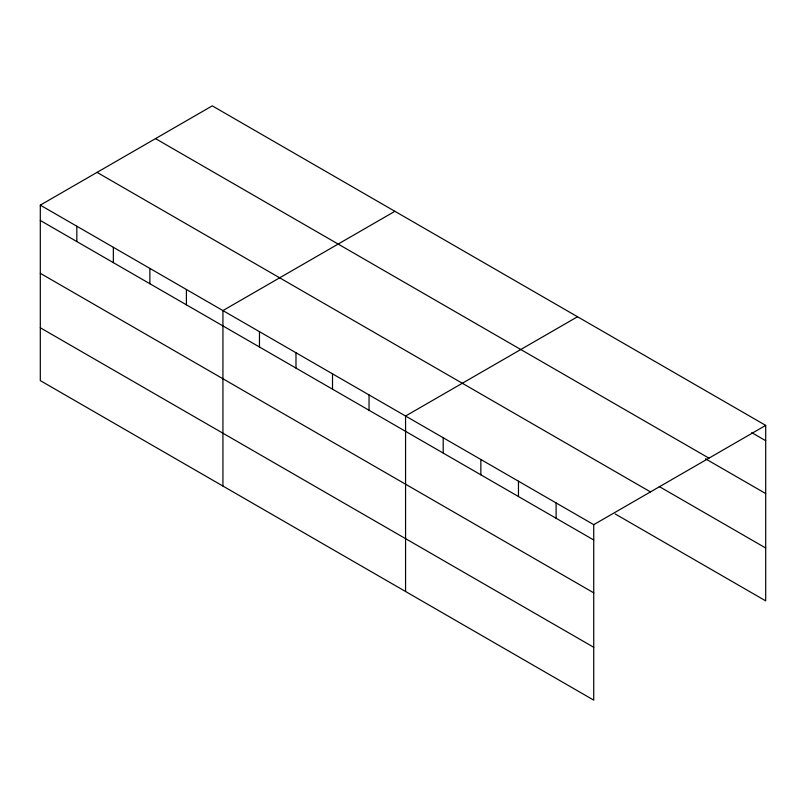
<?xml version="1.0" encoding="UTF-8"?>
<svg xmlns="http://www.w3.org/2000/svg" width="806" height="806" viewBox="0 0 806 806"><rect width="100%" height="100%" fill="white"/><g stroke="black" fill="none" stroke-linecap="round" stroke-linejoin="round"><path stroke-width="1.21" d="M40.3 205.137L593.74 524.666L593.74 700.142L40.3 380.613L40.3 205.137L212.26 105.858L765.7 425.387L765.7 600.863L615.169 513.946M394.9 211.303L222.93 310.582L222.93 486.058M577.529 316.748L405.569 416.027L405.569 591.503M593.74 524.666L765.7 425.387M751.726 432.641L765.7 440.711M155.518 138.622L708.948 458.151M705.482 458.795L765.7 493.554M659.248 486.552L765.7 548.009M97.052 172.383L650.482 491.902M40.3 220.471L593.74 539.99M40.3 273.315L593.74 592.843M40.3 327.77L593.74 647.289M556.1 502.934L556.1 518.258M518.47 481.212L518.47 496.536M480.839 459.48L480.839 474.805M443.199 437.759L443.199 453.083M369.037 394.94L369.037 410.264M332.515 373.853L332.515 389.177M295.983 352.766L295.983 368.09M259.461 331.669L259.461 346.993M186.408 289.495L186.408 304.819M149.876 268.408L149.876 283.732M113.354 247.321L113.354 262.645M76.822 226.234L76.822 241.558"/></g></svg>
